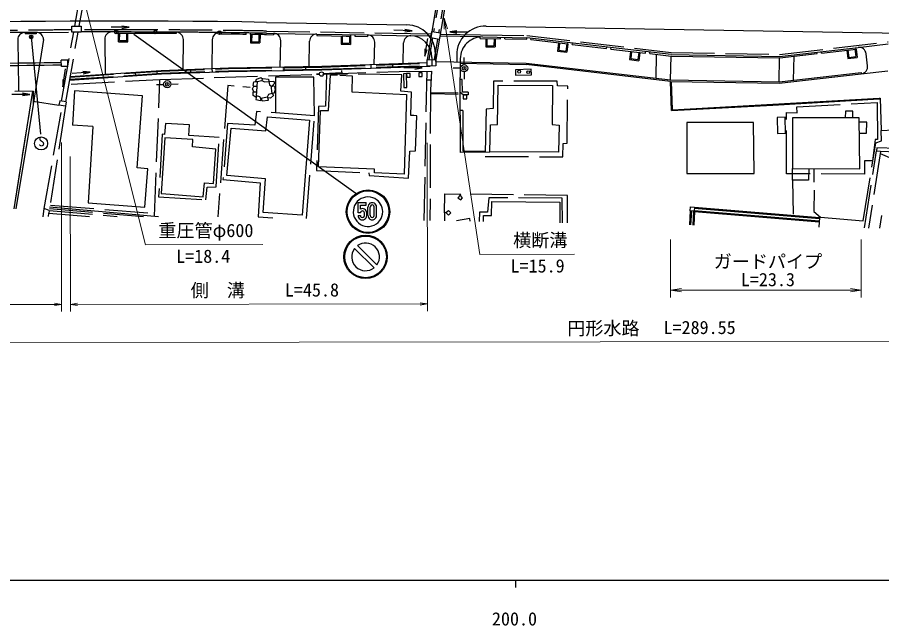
# Model space of a CAD drawing. Units: millimetres, scale not verified. Extents: x 40000 to 680000, y 20000 to 380000.
# Drawn here: x 199098 to 318619, y 198715 to 282835 of the extents above; entities that cross this region are included whole.
import ezdxf
from ezdxf.enums import TextEntityAlignment as Align

# ---------------------------------------------------------------- set-up
doc = ezdxf.new("R2010")
doc.units = ezdxf.units.MM
doc.header["$LTSCALE"] = 1000
doc.header["$PDMODE"] = 32
doc.header["$PDSIZE"] = 500
doc.linetypes.add('DASHED', pattern=[7.5, 6, -1.5])
for name, color, linetype, lineweight in [('M-BGD', 7, 'Continuous', 25), ('M-BGD-EXST', 7, 'Continuous', 25), ('M-STR-HTXT', 7, 'Continuous', 13), ('M-STR-STRC', 7, 'Continuous', 25), ('M-TTL-BAND', 7, 'Continuous', 25)]:
    doc.layers.add(name, color=color, linetype=linetype, lineweight=lineweight)
doc.styles.add('ＭＳ ゴシック', font='')
doc.styles.get('ＭＳ ゴシック').set_extended_font_data('MS Gothic')

# ---------------------------------------------------------------- blocks, each defined once
blk = doc.blocks.new('open_arrow')
at = {"color": 0, "linetype": 'Continuous', "lineweight": -2}
blk.add_lwpolyline([(7.5, 1.25), (0, 0), (7.5, -1.25)], dxfattribs=at)

msp = doc.modelspace()

# ---------------------------------------------------------------- linework, layer by layer
at = {"layer": 'M-BGD'}
for p, q in [((258166, 291241), (255753, 276970)), ((259388, 291275), (256976, 277004)), ((214564, 281465), (212064, 281459)), ((253680, 280968), (251181, 281049)), ((199170, 279730), (199253, 273067)), ((200159, 280732), (200166, 280532)), ((202724, 279758), (201281, 270775)), ((201713, 280749), (201716, 280549)), ((211195, 279791), (211255, 274989)), ((212779, 280811), (212779, 280611)), ((213102, 279455), (213104, 280605)), ((213253, 279605), (213254, 280605)), ((214253, 279604), (214254, 280604)), ((214402, 279453), (214404, 280610)), ((221071, 280777), (221069, 280584)), ((222029, 275656), (222063, 279768)), ((226054, 279732), (226011, 275759)), ((227066, 280721), (227064, 280521)), ((230763, 280472), (230766, 280672)), ((231363, 280462), (231343, 279313)), ((231363, 280462), (231366, 280662)), ((231513, 280460), (231496, 279460)), ((232513, 280443), (232495, 279443)), ((232663, 280440), (232643, 279290)), ((233533, 280434), (234533, 280417)), ((233537, 280634), (234536, 280617)), ((234536, 280617), (234533, 280417)), ((240535, 280513), (240532, 280313)), ((240532, 280313), (244573, 280244)), ((240535, 280513), (247534, 280393)), ((243881, 280256), (243862, 279106)), ((244031, 280253), (244014, 279253)), ((244573, 280244), (245181, 280233)), ((245031, 280236), (245014, 279236)), ((245181, 280233), (245161, 279083)), ((245176, 280433), (245173, 280233)), ((245776, 280423), (245773, 280223)), ((245773, 280223), (247531, 280193)), ((247534, 280393), (247531, 280193)), ((255430, 277445), (255858, 279908)), ((258884, 280806), (261384, 280812)), ((263118, 279924), (263121, 280124)), ((263118, 279924), (265917, 279876)), ((263407, 280119), (269531, 280014)), ((263879, 279911), (263859, 278761)), ((264029, 279909), (264011, 278909)), ((265028, 279891), (265011, 278891)), ((265178, 279889), (265159, 278739)), ((265917, 279876), (265921, 280076)), ((266517, 279866), (266521, 280066)), ((266517, 279866), (269528, 279814)), ((269528, 279814), (269551, 280011)), ((289494, 277670), (269531, 280014)), ((270124, 279744), (270147, 279941)), ((270124, 279744), (275226, 279145)), ((213102, 279455), (214402, 279453)), ((213253, 279605), (214253, 279604)), ((231343, 279313), (232643, 279290)), ((231496, 279460), (232495, 279443)), ((235457, 275980), (235519, 279600)), ((239458, 276013), (239518, 279531)), ((243862, 279106), (245161, 279083)), ((244014, 279253), (245014, 279236)), ((248464, 276287), (248517, 279376)), ((252466, 276368), (252516, 279300)), ((263859, 278761), (265159, 278739)), ((264011, 278909), (265011, 278891)), ((273935, 279297), (273798, 278155)), ((274084, 279279), (273965, 278286)), ((275077, 279160), (274958, 278167)), ((275226, 279142), (275089, 278000)), ((275226, 279145), (275250, 279342)), ((275822, 279075), (275845, 279272)), ((275822, 279075), (280589, 278515)), ((280589, 278515), (280613, 278712)), ((281185, 278445), (281209, 278643)), ((304492, 277411), (315368, 278671)), ((315073, 278436), (315050, 278634)), ((256408, 277290), (256411, 276088)), ((273798, 278155), (275089, 278000)), ((273965, 278286), (274958, 278167)), ((281185, 278445), (285953, 277885)), ((283891, 278127), (283754, 276985)), ((284040, 278109), (283921, 277116)), ((285033, 277990), (284914, 276997)), ((285182, 277972), (285045, 276831)), ((285953, 277885), (285976, 278083)), ((286549, 277815), (286572, 278013)), ((286549, 277815), (289490, 277470)), ((289490, 277470), (304488, 277211)), ((289494, 277670), (304492, 277411)), ((304515, 277213), (309709, 277814)), ((309709, 277814), (309686, 278013)), ((310305, 277883), (310282, 278082)), ((310305, 277883), (315073, 278436)), ((313776, 278260), (313930, 277120)), ((313924, 278280), (314059, 277289)), ((313930, 277120), (315219, 277295)), ((314059, 277289), (315050, 277424)), ((314915, 278414), (315050, 277424)), ((315064, 278435), (315219, 277295)), ((316668, 276136), (316476, 277793)), ((206083, 276925), (205183, 276916)), ((205192, 276016), (205183, 276916)), ((206092, 276025), (206083, 276925)), ((241209, 276059), (255776, 276569)), ((247964, 276295), (247981, 275796)), ((250966, 276400), (250984, 275901)), ((255765, 276970), (255753, 276970)), ((256965, 277004), (256976, 277004)), ((256972, 276730), (269471, 276514)), ((260324, 276472), (260344, 274529)), ((260355, 277114), (260356, 276471)), ((260356, 276471), (269467, 276314)), ((260879, 276287), (260878, 277287)), ((289430, 273970), (269467, 276314)), ((269471, 276514), (289433, 274170)), ((283754, 276985), (285045, 276831)), ((283921, 277116), (284914, 276997)), ((206092, 276025), (205192, 276016)), ((205417, 273224), (205759, 275700)), ((206337, 274164), (219027, 275001)), ((206427, 274671), (219002, 275500)), ((209178, 275256), (206685, 275076)), ((215394, 275262), (215427, 274763)), ((218370, 275459), (218403, 274960)), ((219002, 275500), (228298, 275843)), ((219027, 275001), (228311, 275343)), ((223033, 275649), (223052, 275149)), ((226011, 275759), (226029, 275259)), ((228298, 275843), (241219, 276059)), ((228311, 275343), (241227, 275560)), ((235957, 275971), (235965, 275471)), ((238958, 276022), (238966, 275522)), ((240462, 274998), (240866, 275022)), ((240472, 274988), (240863, 274991)), ((241227, 275560), (256188, 276083)), ((241462, 274995), (241882, 274997)), ((243920, 275484), (243962, 275055)), ((251916, 275350), (256387, 275393)), ((252926, 275044), (252481, 275032)), ((252481, 275032), (252534, 273128)), ((255062, 275833), (252562, 275826)), ((252978, 273140), (252926, 275044)), ((253402, 275058), (252930, 275044)), ((252930, 275044), (252943, 274564)), ((253415, 274577), (253402, 275058)), ((255066, 275167), (254606, 275154)), ((254606, 275154), (254620, 274646)), ((255080, 274659), (255066, 275167)), ((260379, 275793), (259379, 275804)), ((260880, 275287), (260881, 274287)), ((270156, 275644), (267966, 275583)), ((267966, 275583), (267987, 274841)), ((267987, 274841), (270177, 274901)), ((270177, 274901), (270156, 275644)), ((304428, 273712), (315790, 275028)), ((304431, 273912), (315767, 275225)), ((315767, 275225), (315790, 275028)), ((231721, 273427), (231811, 273894)), ((231811, 273894), (232055, 273938)), ((232128, 274232), (232055, 273938)), ((232055, 273938), (232266, 273977)), ((232772, 274472), (232128, 274232)), ((232266, 273977), (232221, 273327)), ((232266, 273977), (232924, 274098)), ((232991, 274269), (232772, 274472)), ((232924, 274098), (232991, 274269)), ((232924, 274098), (233271, 273924)), ((232991, 274269), (233029, 274368)), ((233029, 274368), (233820, 274263)), ((233271, 273924), (233874, 273968)), ((233820, 274263), (233874, 273968)), ((233874, 273968), (234551, 274017)), ((233874, 273968), (233958, 273505)), ((234551, 274017), (234652, 273698)), ((242140, 269951), (242401, 274835)), ((242401, 274835), (243386, 274861)), ((243672, 274837), (245406, 274757)), ((245406, 274757), (245340, 272532)), ((252943, 274564), (253415, 274577)), ((254620, 274646), (255080, 274659)), ((260364, 264130), (260344, 274527)), ((260622, 274243), (260345, 274242)), ((260664, 272488), (260622, 274243)), ((289554, 269929), (289430, 273970)), ((289430, 273970), (304428, 273712)), ((289433, 274170), (304431, 273912)), ((289670, 270055), (289550, 273974)), ((198649, 256344), (201265, 272609)), ((201280, 272610), (198752, 272559)), ((199253, 273067), (199263, 272560)), ((201280, 272610), (201295, 270776)), ((201280, 272609), (201291, 271254)), ((207007, 272648), (206718, 267919)), ((216419, 271973), (207007, 272648)), ((218339, 273537), (219338, 273562)), ((220338, 273588), (221338, 273613)), ((231623, 272948), (231794, 273324)), ((231795, 272537), (231623, 272948)), ((231696, 272029), (231714, 272533)), ((231714, 272533), (231795, 272537)), ((231794, 273324), (231721, 273427)), ((231794, 273324), (232221, 273327)), ((231795, 272537), (232167, 272550)), ((232167, 272550), (232131, 272033)), ((232221, 273327), (232167, 272550)), ((233958, 273505), (234280, 273277)), ((234280, 273277), (234209, 273197)), ((234209, 273197), (234241, 272536)), ((234241, 272536), (234361, 272327)), ((234405, 273418), (234280, 273277)), ((234652, 273698), (234405, 273418)), ((234648, 273270), (234405, 273418)), ((234642, 272383), (234729, 272689)), ((234648, 273270), (234773, 272722)), ((234729, 272689), (234773, 272722)), ((245340, 272532), (252930, 272147)), ((252534, 273128), (252978, 273140)), ((265492, 267991), (265565, 273438)), ((265565, 273438), (273078, 273407)), ((273078, 273407), (273034, 268024)), ((200827, 272182), (198327, 272176)), ((215695, 262011), (216419, 271973)), ((232110, 271744), (231696, 272029)), ((232110, 271744), (232092, 271484)), ((232092, 271484), (232716, 271327)), ((232131, 272033), (232110, 271744)), ((232131, 272033), (232579, 271872)), ((232579, 271872), (232839, 271484)), ((232716, 271327), (232839, 271484)), ((232839, 271484), (233008, 271700)), ((232839, 271484), (232971, 271286)), ((232971, 271286), (233817, 271372)), ((233008, 271700), (233684, 271826)), ((233684, 271826), (233864, 272229)), ((233722, 271697), (233684, 271826)), ((234105, 271635), (233722, 271697)), ((233817, 271372), (233722, 271697)), ((233864, 272229), (234361, 272327)), ((234541, 272011), (234105, 271635)), ((234361, 272327), (234642, 272383)), ((234361, 272327), (234541, 272011)), ((252930, 272147), (252574, 261168)), ((260727, 272108), (260348, 272452)), ((261444, 272503), (260664, 272488)), ((261454, 272128), (260727, 272108)), ((261232, 272081), (260728, 272067)), ((260728, 272067), (260743, 271554)), ((260743, 271554), (261246, 271568)), ((261246, 271568), (261232, 272081)), ((261444, 272503), (261454, 272128)), ((303562, 270823), (318256, 271669)), ((303569, 270703), (318263, 271549)), ((318263, 271549), (318415, 271556)), ((318265, 271669), (318411, 271676)), ((318411, 271676), (318563, 267178)), ((201295, 270776), (198918, 256345)), ((201291, 271254), (204858, 270707)), ((204964, 271298), (204858, 270707)), ((205743, 270548), (204858, 270707)), ((205850, 271139), (204964, 271298)), ((205850, 271139), (205743, 270548)), ((289554, 269929), (303569, 270703)), ((289670, 270055), (303562, 270823)), ((233469, 267147), (233712, 269055)), ((233712, 269055), (239509, 268608)), ((240749, 262159), (241037, 269937)), ((241037, 269937), (242140, 269951)), ((260693, 269948), (260353, 269947)), ((260693, 269948), (260702, 264362)), ((305263, 269020), (304150, 268989)), ((304150, 268989), (304211, 266772)), ((305324, 266803), (305263, 269020)), ((315507, 268926), (306267, 268926)), ((306267, 268926), (306275, 261908)), ((313591, 269874), (313546, 268926)), ((314612, 269833), (313591, 269874)), ((314614, 268926), (314612, 269833)), ((315590, 261897), (315507, 268926)), ((209531, 267717), (206718, 267919)), ((239509, 268608), (238506, 255462)), ((264416, 264222), (264523, 267980)), ((264523, 267980), (265492, 267991)), ((273034, 268024), (274006, 267924)), ((274006, 267924), (273921, 264172)), ((300909, 268271), (291670, 268270)), ((291670, 268270), (291678, 261253)), ((300992, 261241), (300909, 268271)), ((316560, 268317), (315514, 268358)), ((316502, 266825), (316560, 268317)), ((209531, 267717), (208887, 257201)), ((228079, 260971), (228664, 267501)), ((228664, 267501), (233469, 267147)), ((304211, 266772), (305324, 266803)), ((315532, 266832), (316502, 266825)), ((318563, 267178), (320268, 267260)), ((219483, 266185), (218969, 258465)), ((223385, 265924), (219483, 266185)), ((223333, 264906), (223385, 265924)), ((226537, 264625), (223333, 264906)), ((226242, 259841), (226537, 264625)), ((264419, 264204), (260364, 264130)), ((260702, 264367), (263813, 264312)), ((273921, 264172), (264416, 264222)), ((318454, 264281), (317908, 264345)), ((318410, 264002), (320000, 263299)), ((217146, 261906), (215695, 262011)), ((216745, 256577), (217146, 261906)), ((248478, 261836), (240749, 262159)), ((248491, 261340), (248478, 261836)), ((306277, 260329), (306275, 261908)), ((306275, 261908), (315590, 261897)), ((308541, 261892), (308518, 260332)), ((233412, 260515), (228079, 260971)), ((252574, 261168), (248491, 261340)), ((291678, 261253), (300992, 261241)), ((224794, 258006), (224979, 259933)), ((224979, 259933), (226242, 259841)), ((233095, 255853), (233412, 260515)), ((308518, 260332), (306277, 260329)), ((218969, 258465), (219064, 258467)), ((219064, 258467), (224794, 258006)), ((258187, 255799), (258217, 258404)), ((258217, 258404), (260443, 258378)), ((260331, 258240), (260029, 257871)), ((260331, 258240), (260443, 258378)), ((260677, 257895), (260331, 258240)), ((208887, 257201), (216745, 256577)), ((260029, 257871), (260411, 257575)), ((260411, 257575), (260677, 257895)), ((264661, 255452), (264707, 257353)), ((264707, 257353), (274094, 257269)), ((274094, 257269), (274108, 254431)), ((203509, 256109), (202792, 256392)), ((203509, 256109), (203480, 255750)), ((203551, 256607), (218607, 255297)), ((238506, 255462), (233095, 255853)), ((258335, 255851), (258187, 255799)), ((258335, 255851), (258704, 256115)), ((258722, 255464), (258335, 255851)), ((258704, 256115), (259063, 255791)), ((259063, 255791), (258722, 255464)), ((292155, 256056), (292031, 254122)), ((292155, 256056), (292199, 256626)), ((292685, 256030), (292155, 256056)), ((292199, 256626), (292720, 256588)), ((292752, 255983), (292632, 254112)), ((292683, 256139), (309979, 254710)), ((292720, 256588), (292685, 256030)), ((292708, 256438), (309997, 255010)), ((292720, 256588), (309996, 255160)), ((292752, 255983), (309969, 254560)), ((203480, 255750), (209098, 255305)), ((263543, 254613), (263551, 255438)), ((263551, 255438), (264661, 255452)), ((310005, 255149), (309924, 253814)), ((309996, 255160), (310005, 255149)), ((318378, 253669), (318627, 255433))]:
    msp.add_line(p, q, dxfattribs=at)
at = {"layer": 'M-BGD', "linetype": 'DASHED'}
for p, q in [((207049, 281590), (208367, 288996)), ((207659, 281593), (208977, 288999)), ((257983, 288661), (256659, 280825)), ((258673, 288544), (257349, 280707)), ((233542, 280934), (253465, 280591)), ((200184, 280743), (206804, 280787)), ((205209, 271250), (206906, 280787)), ((205800, 271145), (207516, 280789)), ((234536, 280617), (240535, 280513)), ((247534, 280393), (253534, 280289)), ((256306, 280237), (253460, 280284)), ((253465, 280591), (256357, 280541)), ((256509, 279937), (256008, 276977)), ((257199, 279820), (256721, 276997)), ((263121, 280124), (257519, 280217)), ((257570, 280520), (263126, 280424)), ((263126, 280424), (269536, 280314)), ((269536, 280314), (289499, 277970)), ((304497, 277711), (319529, 279453)), ((315368, 278671), (319524, 279153)), ((287437, 274405), (287494, 277704)), ((289433, 274170), (289490, 277470)), ((289499, 277970), (304497, 277711)), ((306436, 274144), (306492, 277442)), ((241217, 275959), (255780, 276469)), ((241224, 275660), (255787, 276169)), ((304431, 273912), (304488, 277211)), ((206355, 274265), (219022, 275101)), ((206409, 274569), (219007, 275400)), ((218825, 274237), (251916, 275350)), ((219007, 275400), (228300, 275743)), ((219022, 275101), (228308, 275443)), ((228300, 275743), (241217, 275959)), ((228308, 275443), (241224, 275660)), ((241452, 275057), (243947, 275204)), ((241870, 274992), (241711, 270542)), ((252246, 274899), (241870, 274992)), ((255373, 254754), (255751, 275387)), ((256387, 275393), (256227, 272748)), ((315790, 275028), (319460, 275453)), ((206568, 273593), (218825, 274237)), ((218051, 255350), (218825, 274237)), ((234820, 274559), (234778, 269641)), ((240109, 274544), (234820, 274559)), ((240198, 269207), (240109, 274544)), ((252117, 272607), (252246, 274899)), ((255730, 274210), (256315, 274172)), ((264964, 273981), (264889, 270245)), ((273752, 273997), (264964, 273981)), ((273776, 273349), (273752, 273997)), ((198649, 256344), (201265, 272609)), ((228196, 273425), (226819, 255229)), ((229088, 273323), (228196, 273425)), ((230280, 273276), (231299, 273177)), ((253616, 272475), (252117, 272607)), ((256227, 272748), (256154, 254740)), ((275207, 273309), (273776, 273349)), ((275138, 265446), (275207, 273309)), ((253528, 269271), (253616, 272475)), ((256330, 272297), (260078, 272227)), ((256332, 272447), (260078, 272377)), ((318415, 271539), (303561, 270693)), ((202792, 256392), (205350, 270619)), ((205757, 270546), (203509, 256109)), ((240742, 270516), (240447, 261662)), ((241711, 270542), (240742, 270516)), ((263907, 270154), (263802, 263609)), ((264889, 270245), (263907, 270154)), ((306888, 270478), (318005, 271043)), ((306912, 269621), (306888, 270478)), ((318005, 271043), (318051, 265931)), ((232186, 269803), (231953, 267907)), ((240198, 269207), (232186, 269803)), ((239085, 255034), (240198, 269207)), ((253925, 269251), (253528, 269271)), ((254321, 269206), (253925, 269251)), ((254158, 264389), (254321, 269206)), ((305445, 261200), (305436, 269650)), ((305436, 269650), (306912, 269621)), ((219576, 268137), (219442, 266641)), ((222931, 267975), (219576, 268137)), ((222824, 266497), (222931, 267975)), ((228177, 268138), (227539, 260416)), ((231953, 267907), (228177, 268138)), ((219133, 266655), (218631, 258022)), ((219442, 266641), (219133, 266655)), ((318611, 265744), (318563, 267178)), ((227033, 266222), (222824, 266497)), ((226582, 259373), (227033, 266222)), ((274506, 263531), (274583, 265399)), ((274583, 265399), (275138, 265446)), ((316069, 254698), (317809, 265480)), ((317733, 265922), (317333, 263008)), ((318051, 265931), (317733, 265922)), ((317809, 265480), (318611, 265744)), ((253205, 260599), (253364, 264337)), ((253364, 264337), (254158, 264389)), ((316236, 253705), (317910, 264366)), ((318454, 264281), (316792, 253696)), ((317959, 264789), (317910, 264366)), ((320740, 264691), (317959, 264789)), ((320657, 264175), (318454, 264281)), ((263802, 263609), (274506, 263531)), ((317333, 263008), (316227, 262977)), ((316227, 262977), (316246, 261164)), ((309237, 261886), (309256, 260034)), ((240447, 261662), (247714, 261322)), ((247714, 261322), (247772, 260943)), ((247772, 260943), (253205, 260599)), ((316246, 261164), (305445, 261200)), ((225155, 257587), (225344, 259371)), ((225344, 259371), (226582, 259373)), ((227539, 260416), (232664, 259970)), ((232664, 259970), (232408, 255263)), ((306277, 260329), (306360, 255637)), ((275195, 258206), (260443, 258378)), ((275159, 254413), (275195, 258206)), ((309272, 258923), (309226, 255968)), ((218631, 258022), (225155, 257587)), ((264278, 257857), (264135, 255872)), ((274421, 257848), (264278, 257857)), ((274483, 254425), (274421, 257848)), ((202677, 255266), (202792, 256392)), ((203509, 256109), (212927, 255311)), ((203534, 256408), (216547, 255306)), ((203707, 256841), (217667, 255783)), ((258187, 255799), (258179, 254706)), ((263002, 255892), (262983, 254623)), ((264135, 255872), (263002, 255892)), ((292305, 256047), (292181, 254120)), ((292604, 256027), (292482, 254115)), ((309226, 255968), (310152, 255200)), ((203424, 255272), (203480, 255750)), ((232408, 255263), (234451, 255114)), ((261656, 255037), (259825, 254677)), ((261733, 254644), (261656, 255037)), ((310152, 255200), (316069, 254698))]:
    msp.add_line(p, q, dxfattribs=at)
at = {"layer": 'M-BGD'}
for points in [[(206626, 281589), (207926, 281594), (207929, 280794), (206629, 280789)], [(256412, 280867), (257595, 280666), (257444, 279778), (256261, 279979)], [(255765, 276970), (256965, 277004), (256989, 276104), (255790, 276071)]]:
    msp.add_lwpolyline(points, close=True, dxfattribs=at)
for centre, radius in [((201019, 280123), 250), ((201019, 280123), 125), ((260876, 275792), 500), ((241163, 274977), 300), ((268492, 275320), 206), ((269739, 275249), 206), ((219835, 273580), 500)]:
    msp.add_circle(centre, radius, dxfattribs=at)
at = {"layer": 'M-BGD', "linetype": 'DASHED'}
for centre, radius, start, end in [((212946, -914689), 1195800, 90.30271, 92.78508), ((212946, -914696), 1195800, 89.93006, 90.24042), ((214236, -817423), 1098526, 88.99301, 89.99117), ((212946, -914689), 1195500, 90.61285, 90.90408), ((209490, -235695), 516529, 89.63517, 90.17319), ((219863, -203419), 484193, 89.14757, 89.857)]:
    msp.add_arc(centre, radius, start, end, dxfattribs=at)
at = {"layer": 'M-BGD'}
for centre, radius, start, end in [((200170, 279743), 1000, 90.66491, 180.71288), ((214475, -914683), 1195500, 90.61161, 90.68589), ((214475, -914683), 1195300, 90.61161, 90.6859), ((201724, 279749), 1000, 0.48101, 90.61195), ((212195, 279804), 1000, 90.66491, 180.71288), ((212946, -914696), 1195500, 89.61057, 90.00797), ((212946, -914689), 1195300, 89.69087, 90.00797), ((212946, -914689), 1195300, 89.61059, 89.69087), ((221063, 279777), 1000, 359.51444, 89.56241), ((227054, 279721), 1000, 89.32324, 179.3712), ((212946, -914696), 1195300, 89.14591, 89.32324), ((212946, -914696), 1195500, 89.0131, 89.32324), ((212946, -914696), 1195300, 89.0131, 89.11715), ((234519, 279617), 1000, 359.01309, 89.01309), ((240518, 279513), 1000, 89.01309, 179.01309), ((247517, 279393), 1000, 359.01309, 89.01309), ((253516, 279283), 1000, 89.01309, 179.01309), ((253408, 277284), 3000, 0.10781, 89.01309), ((263355, 277120), 3000, 89.01309, 180.10781), ((315483, 277678), 1000, 6.60771, 96.60771), ((214151, -918927), 1195500, 90.42963, 92.26111), ((214152, -919263), 1195500, 90.42963, 92.26111), ((315675, 276021), 1000, 276.60773, 6.60771)]:
    msp.add_arc(centre, radius, start, end, dxfattribs=at)
for p in [(212779, 280811), (218179, 280800), (227066, 280721), (201019, 280123), (260876, 275792), (219835, 273580)]:
    msp.add_point(p, dxfattribs=at)
at = {"layer": 'M-BGD-EXST'}
msp.add_line((201022, 280118), (202318, 266665), dxfattribs=at)
msp.add_circle((202397, 265389), 900, dxfattribs=at)
at = {"layer": 'M-STR-HTXT'}
for p, q in [((205199, 265540), (205224, 242141)), ((255791, 265469), (255817, 242195)), ((206421, 263569), (206444, 242142)), ((289430, 252110), (289430, 244110)), ((315790, 252110), (315790, 244110)), ((289430, 245110), (315790, 245110)), ((152413, 243084), (205223, 243141)), ((206443, 243142), (255815, 243195)), ((65491, 237741), (485381, 238192))]:
    msp.add_line(p, q, dxfattribs=at)
for points in [[(208478, 284626), (216802, 251387), (233052, 251404)], [(258129, 282705), (263033, 250048), (276159, 250062)]]:
    msp.add_lwpolyline(points, dxfattribs=at)
at = {"layer": 'M-STR-STRC'}
for p, q in [((233563, 282134), (252976, 281799)), ((263923, 281611), (357746, 279994)), ((245906, 258468), (215216, 280471)), ((256907, 277801), (256909, 276725)), ((259854, 277604), (259856, 276680)), ((246217, 257232), (247317, 257233)), ((246218, 255812), (246217, 257232)), ((247317, 256880), (247317, 257233)), ((246539, 255813), (246218, 255812)), ((246538, 256879), (247317, 256880)), ((246538, 256310), (246538, 256879)), ((247087, 255422), (247087, 255782)), ((247407, 255423), (247406, 255783)), ((247587, 255423), (247585, 256579)), ((247907, 255423), (247906, 256579)), ((248455, 255424), (248454, 256610)), ((248775, 255424), (248773, 256611)), ((246219, 255452), (246539, 255453)), ((246129, 251265), (248829, 248610)), ((245725, 250869), (248441, 248199))]:
    msp.add_line(p, q, dxfattribs=at)
for centre, radius in [((247592, 255960), 3000), ((247592, 255960), 2880), ((247255, 249710), 3000), ((247255, 249710), 2880)]:
    msp.add_circle(centre, radius, dxfattribs=at)
for centre, radius, start, end in [((212946, -914689), 1197000, 89.01309, 94.21381), ((252907, 277793), 4000, 0.10781, 89.01309), ((263854, 277611), 4000, 89.01309, 180.10781), ((247592, 255960), 2040, 61.98916, 0.06165), ((248179, 256610), 594, 0.06165, 183.03254), ((247592, 255960), 2040, 0.06165, 61.98916), ((246812, 255782), 594, 0.06165, 117.3981), ((246812, 255782), 275, 0.06165, 173.62229), ((248179, 256610), 275, 0.06165, 186.501), ((246812, 255422), 594, 177.09075, 0.06165), ((246812, 255422), 275, 173.62229, 0.06165), ((248180, 255424), 594, 177.09075, 0.06165), ((248180, 255424), 275, 173.62229, 0.06165), ((247255, 249710), 1920, 325.07642, 125.90844), ((247255, 249710), 1920, 142.85376, 308.1311)]:
    msp.add_arc(centre, radius, start, end, dxfattribs=at)
at = {"layer": 'M-TTL-BAND'}
for p, q in [((40000, 205000), (579000, 205000)), ((268000, 205000), (268000, 204000))]:
    msp.add_line(p, q, dxfattribs=at)

# ---------------------------------------------------------------- block references
at = {"layer": 'M-BGD', "xscale": 133, "yscale": 133}
for p, rotation in [((214564, 281465), 180.1), ((253680, 280968), 178.1), ((258884, 280806), 0.1), ((255430, 277445), 80.1), ((209178, 275256), 184.1), ((255062, 275833), 180.1), ((205417, 273224), 82.1), ((200827, 272182), 180.1)]:
    msp.add_blockref('open_arrow', p, dxfattribs=dict(at, rotation=rotation))
at = {"layer": 'M-STR-HTXT'}
for p, xscale, yscale, rotation in [((258129, 282705), 200, 200, 278.5), ((315790, 245110), 200, 200, 180), ((205223, 243141), 133, 133, 180.1), ((206443, 243142), 133, 133, 0.1), ((255815, 243195), 133, 133, 180.1)]:
    msp.add_blockref('open_arrow', p, dxfattribs=dict(at, xscale=xscale, yscale=yscale, rotation=rotation))
at = {"layer": 'M-STR-HTXT', "xscale": 200, "yscale": 200}
msp.add_blockref('open_arrow', (289430, 245110), dxfattribs=at)

# ---------------------------------------------------------------- texts
at = {"layer": 'M-BGD-EXST', "style": 'ＭＳ ゴシック'}
msp.add_text('S', height=1320, rotation=0.062, dxfattribs=at).set_placement((202008, 264609), align=Align.BOTTOM_LEFT)
at = {"layer": 'M-STR-HTXT', "style": 'ＭＳ ゴシック'}
for s, p in [('重圧管φ600', (225177, 251896)), ('横断溝', (271409, 250557)), ('L=18.4', (224808, 248336)), ('L=15.9', (271040, 246998)), ('側\u3000溝', (226824, 243620)), ('L=45.8', (239842, 243678)), ('円形水路', (280142, 238374)), ('L=289.55', (293441, 238486))]:
    msp.add_text(s, height=1833, rotation=0.062, dxfattribs=at).set_placement(p, align=Align.BOTTOM_CENTER)
for s, p in [('ガードパイプ', (302887, 247610)), ('L=23.3', (302887, 245110))]:
    msp.add_text(s, height=1833, dxfattribs=at).set_placement(p, align=Align.BOTTOM_CENTER)
at = {"layer": 'M-TTL-BAND', "style": 'ＭＳ ゴシック'}
msp.add_text('200.0', height=1833, dxfattribs=at).set_placement((267844, 198195), align=Align.BOTTOM_CENTER)

doc.saveas('drawing.dxf')
